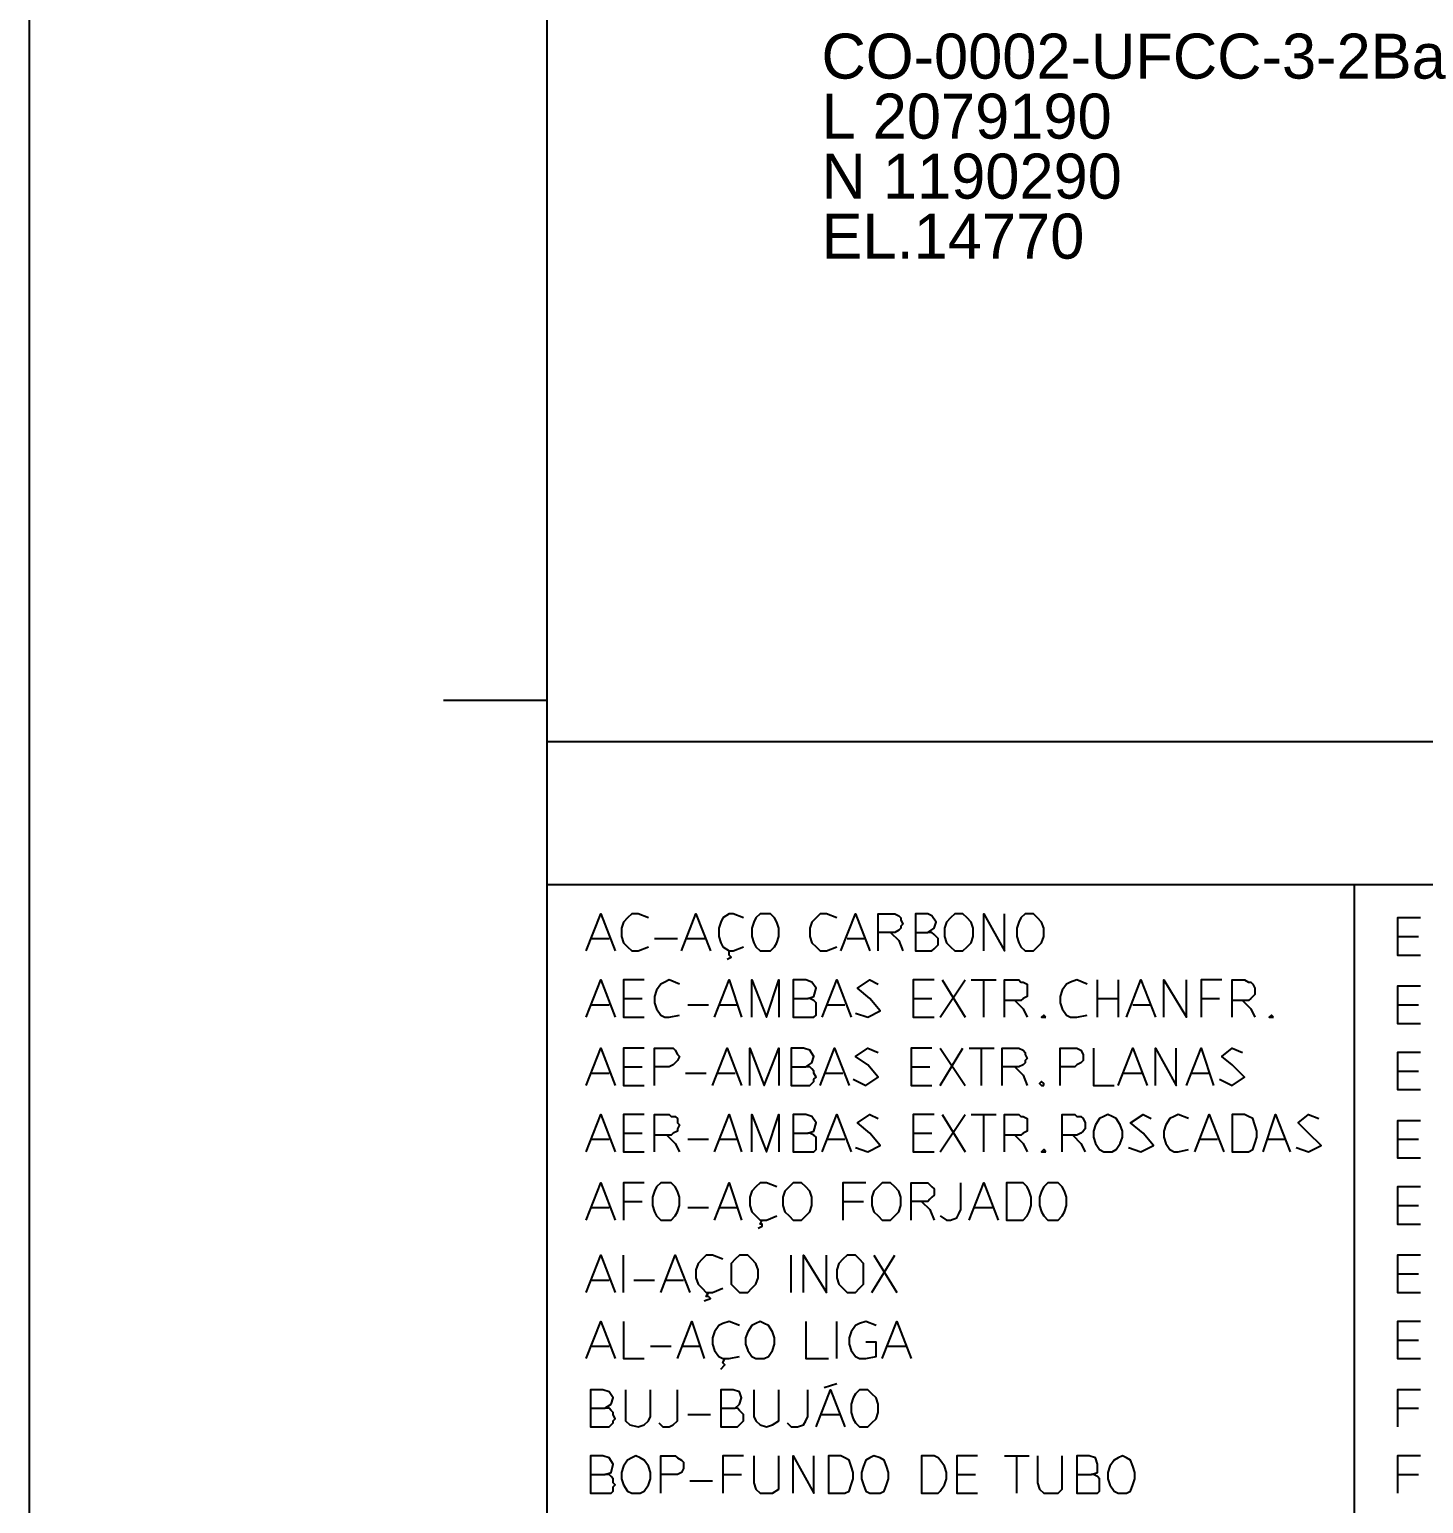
# Model space of a CAD drawing. Extents: x 0 to 597, y 0 to 422.
# Drawn here: x 0 to 67.3, y 71.1 to 142.3 of the extents above; entities that cross this region are included whole.
import ezdxf

# ---------------------------------------------------------------- set-up
doc = ezdxf.new("R2010")
doc.units = 0
doc.header["$MEASUREMENT"] = 0
doc.layers.add('GT_1', color=7, linetype='Continuous')
doc.styles.add('HTX1', font='O8116901', dxfattribs={"width": 1.02})

msp = doc.modelspace()

# ---------------------------------------------------------------- linework, layer by layer
at = {"linetype": 'Continuous'}
msp.add_lwpolyline([(0, 421.74), (597.11, 421.74), (597.11, 0), (0, 0)], close=True, dxfattribs=at)
at = {"layer": 'GT_1', "flags": 128}
for points in [[(25, 409.8), (25, 10)], [(25, 109.9), (20, 109.9)], [(453.8, 107.9), (25, 107.9)], [(328.9, 101), (25, 101)], [(64, 101), (64, 16)], [(26.9, 97.8), (27.6, 99.6), (28.3, 97.8)], [(29.9, 99.4), (29.4, 99.6), (29.1, 99.6), (28.9, 99.4), (28.7, 99.2), (28.6, 98.9), (28.6, 98.5), (28.7, 98.2), (28.9, 98), (29.1, 97.8), (29.4, 97.8), (29.9, 98)], [(31.5, 97.8), (32.2, 99.6), (32.9, 97.8)], [(34.5, 99.4), (34, 99.6), (33.8, 99.6), (33.5, 99.4), (33.4, 99.2), (33.3, 98.9), (33.3, 98.5), (33.4, 98.2), (33.5, 98), (33.8, 97.8), (34, 97.8), (34.5, 98)], [(35.7, 97.8), (35.8, 97.8), (36, 98), (36.1, 98.2), (36.2, 98.5), (36.2, 98.9), (36.1, 99.2), (36, 99.4), (35.8, 99.6), (35.6, 99.6), (35.3, 99.6), (35.1, 99.4), (35, 99.2), (34.9, 98.9), (34.9, 98.5), (35, 98.2), (35.1, 98), (35.3, 97.8), (35.6, 97.8), (35.7, 97.8)], [(39, 99.4), (38.5, 99.6), (38.2, 99.6), (38, 99.4), (37.8, 99.2), (37.7, 98.9), (37.7, 98.5), (37.8, 98.2), (38, 98), (38.2, 97.8), (38.5, 97.8), (39, 98)], [(39.2, 97.8), (39.9, 99.6), (40.6, 97.8)], [(41, 97.8), (41, 99.6), (41.7, 99.6), (41.8, 99.6), (42, 99.5), (42.1, 99.4), (42.1, 99.3), (42.2, 99.1), (42.1, 99), (42.1, 98.9), (42, 98.8), (41.8, 98.7), (41.7, 98.7), (41, 98.7)], [(42.8, 98.7), (43.4, 98.7), (43.7, 98.9), (43.8, 99.2), (43.6, 99.5), (43.4, 99.6), (42.8, 99.6), (42.8, 97.8), (43.4, 97.8), (43.6, 97.8), (43.7, 97.9), (43.8, 98), (43.9, 98.1), (43.9, 98.2), (43.9, 98.4), (43.8, 98.5), (43.7, 98.6), (43.6, 98.7), (43.4, 98.7)], [(45, 97.8), (45.1, 97.8), (45.3, 98), (45.5, 98.2), (45.6, 98.5), (45.6, 98.9), (45.5, 99.2), (45.3, 99.4), (45.1, 99.6), (44.9, 99.6), (44.7, 99.6), (44.5, 99.4), (44.3, 99.2), (44.2, 98.9), (44.2, 98.5), (44.3, 98.2), (44.5, 98), (44.7, 97.8), (44.9, 97.8), (45, 97.8)], [(46.1, 97.8), (46.1, 99.6), (47.1, 97.8), (47.1, 99.6)], [(48.4, 97.8), (48.5, 97.8), (48.7, 98), (48.9, 98.2), (49, 98.5), (49, 98.9), (48.9, 99.2), (48.7, 99.4), (48.5, 99.6), (48.3, 99.6), (48.1, 99.6), (47.9, 99.4), (47.8, 99.2), (47.7, 98.9), (47.7, 98.5), (47.8, 98.2), (47.9, 98), (48.1, 97.8), (48.3, 97.8), (48.4, 97.8)], [(67.2, 99.4), (66.1, 99.4), (66.1, 97.6), (67.2, 97.6)], [(27.1, 98.4), (28, 98.4)], [(30.2, 98.4), (31.3, 98.4)], [(31.7, 98.4), (32.7, 98.4)], [(39.5, 98.4), (40.4, 98.4)], [(41.6, 98.7), (42, 98.3), (42.2, 97.8)], [(66.1, 98.5), (67.1, 98.5)], [(33.7, 97.4), (33.9, 97.5), (33.8, 97.6), (33.8, 97.8)], [(26.9, 94.6), (27.6, 96.4), (28.3, 94.6)], [(29.7, 96.4), (28.7, 96.4), (28.7, 94.6), (29.7, 94.6)], [(31.4, 96.2), (30.9, 96.4), (30.7, 96.3), (30.5, 96.2), (30.3, 95.9), (30.2, 95.6), (30.2, 95.3), (30.3, 95), (30.5, 94.7), (30.7, 94.6), (30.9, 94.6), (31.4, 94.7)], [(33.1, 94.6), (33.8, 96.4), (34.4, 94.6)], [(34.9, 94.6), (34.9, 96.4), (35.6, 94.6), (36.2, 96.4), (36.2, 94.6)], [(36.9, 95.5), (37.6, 95.5), (37.9, 95.6), (38, 96), (37.8, 96.3), (37.5, 96.4), (36.9, 96.4), (36.9, 94.6), (37.6, 94.6), (37.7, 94.6), (37.9, 94.6), (38, 94.7), (38, 94.9), (38, 95), (38, 95.1), (38, 95.3), (37.9, 95.4), (37.7, 95.5), (37.6, 95.5)], [(38.3, 94.6), (39, 96.4), (39.7, 94.6)], [(39.9, 94.8), (40.5, 94.6), (41.1, 94.9), (40.6, 95.5), (40, 96), (40.6, 96.4), (41, 96.2)], [(43.7, 96.4), (42.7, 96.4), (42.7, 94.6), (43.7, 94.6)], [(44, 94.6), (45.2, 96.4)], [(44.1, 96.4), (45.2, 94.6)], [(45.5, 96.4), (46.7, 96.4)], [(46.1, 94.6), (46.1, 96.4)], [(47.1, 94.6), (47.1, 96.4), (47.8, 96.4), (47.9, 96.3), (48, 96.3), (48.2, 96.2), (48.2, 96), (48.2, 95.9), (48.2, 95.7), (48.2, 95.6), (48, 95.5), (47.9, 95.4), (47.8, 95.4), (47.1, 95.4)], [(51.1, 96.2), (50.6, 96.4), (50.3, 96.3), (50.1, 96.2), (49.9, 95.9), (49.8, 95.6), (49.8, 95.3), (49.9, 95), (50.1, 94.7), (50.3, 94.6), (50.6, 94.6), (51.1, 94.7)], [(51.6, 94.6), (51.6, 96.4)], [(52.6, 96.4), (52.6, 94.6)], [(53, 94.6), (53.7, 96.4), (54.4, 94.6)], [(54.8, 94.6), (54.8, 96.4), (55.9, 94.6), (55.9, 96.4)], [(57.6, 96.4), (56.6, 96.4), (56.6, 94.6)], [(58.1, 94.6), (58.1, 96.4), (58.7, 96.4), (58.9, 96.3), (59, 96.3), (59.1, 96.2), (59.2, 96), (59.2, 95.9), (59.2, 95.7), (59.1, 95.6), (59, 95.5), (58.9, 95.4), (58.7, 95.4), (58.1, 95.4)], [(28.7, 95.5), (29.6, 95.5)], [(42.7, 95.5), (43.6, 95.5)], [(51.6, 95.5), (52.6, 95.5)], [(56.6, 95.5), (57.5, 95.5)], [(67.2, 96.1), (66.1, 96.1), (66.1, 94.3), (67.2, 94.3)], [(27.1, 95.2), (28, 95.2)], [(31.8, 95.2), (32.8, 95.2)], [(33.3, 95.2), (34.2, 95.2)], [(38.5, 95.2), (39.4, 95.2)], [(47.6, 95.4), (48, 95), (48.2, 94.6)], [(53.3, 95.2), (54.2, 95.2)], [(58.6, 95.4), (59, 95), (59.2, 94.6)], [(66.1, 95.2), (67.1, 95.2)], [(49.1, 94.6), (49, 94.7), (48.9, 94.6), (49, 94.6), (49.1, 94.6)], [(60.1, 94.6), (60, 94.7), (59.9, 94.6), (60, 94.6), (60.1, 94.6)], [(26.9, 91.3), (27.6, 93.1), (28.3, 91.3)], [(29.7, 93.1), (28.7, 93.1), (28.7, 91.3), (29.7, 91.3)], [(30.2, 91.3), (30.2, 93.1), (30.9, 93.1), (31.1, 93.1), (31.2, 93), (31.3, 92.8), (31.4, 92.7), (31.3, 92.5), (31.2, 92.4), (31.1, 92.3), (30.9, 92.2), (30.2, 92.2)], [(33, 91.3), (33.7, 93.1), (34.4, 91.3)], [(34.8, 91.3), (34.8, 93.1), (35.5, 91.3), (36.2, 93.1), (36.2, 91.3)], [(36.8, 92.2), (37.5, 92.2), (37.8, 92.4), (37.9, 92.7), (37.7, 93), (37.4, 93.1), (36.8, 93.1), (36.8, 91.3), (37.5, 91.3), (37.7, 91.3), (37.8, 91.4), (37.9, 91.5), (37.9, 91.6), (38, 91.7), (37.9, 91.9), (37.9, 92), (37.8, 92.1), (37.7, 92.2), (37.5, 92.2)], [(38.2, 91.3), (38.9, 93.1), (39.6, 91.3)], [(39.8, 91.6), (40.4, 91.3), (41, 91.7), (40.5, 92.3), (39.9, 92.7), (40.5, 93.1), (41, 92.9)], [(43.6, 93.1), (42.6, 93.1), (42.6, 91.3), (43.6, 91.3)], [(44, 91.3), (45.1, 93.1)], [(44, 93.1), (45.2, 91.3)], [(45.4, 93.1), (46.6, 93.1)], [(46, 91.3), (46, 93.1)], [(47, 91.3), (47, 93.1), (47.7, 93.1), (47.8, 93.1), (48, 93), (48.1, 92.9), (48.1, 92.8), (48.2, 92.6), (48.1, 92.5), (48.1, 92.4), (48, 92.3), (47.8, 92.2), (47.7, 92.2), (47, 92.2)], [(49.8, 91.3), (49.8, 93.1), (50.5, 93.1), (50.6, 93.1), (50.8, 93), (50.9, 92.8), (50.9, 92.7), (50.9, 92.5), (50.8, 92.4), (50.6, 92.3), (50.5, 92.2), (49.8, 92.2)], [(51.4, 93.1), (51.4, 91.3), (52.4, 91.3)], [(52.6, 91.3), (53.3, 93.1), (54, 91.3)], [(54.4, 91.3), (54.4, 93.1), (55.4, 91.3), (55.4, 93.1)], [(55.9, 91.3), (56.6, 93.1), (57.2, 91.3)], [(57.5, 91.6), (58.1, 91.3), (58.7, 91.7), (58.1, 92.3), (57.6, 92.7), (58.1, 93.1), (58.6, 92.9)], [(67.2, 92.9), (66.1, 92.9), (66.1, 91.1), (67.2, 91.1)], [(27.1, 91.9), (28, 91.9)], [(28.7, 92.2), (29.6, 92.2)], [(31.7, 91.9), (32.7, 91.9)], [(33.2, 91.9), (34.1, 91.9)], [(38.4, 91.9), (39.3, 91.9)], [(42.6, 92.2), (43.5, 92.2)], [(47.6, 92.2), (48, 91.8), (48.2, 91.3)], [(52.8, 91.9), (53.8, 91.9)], [(56.1, 91.9), (57, 91.9)], [(66.1, 92), (67.1, 92)], [(49, 91.3), (49, 91.4), (48.9, 91.5), (48.8, 91.4), (48.9, 91.3), (49, 91.3)], [(26.9, 88.1), (27.6, 89.9), (28.3, 88.1)], [(29.7, 89.9), (28.7, 89.9), (28.7, 88.1), (29.7, 88.1)], [(30.2, 88.1), (30.2, 89.9), (30.9, 89.9), (31, 89.8), (31.2, 89.8), (31.3, 89.7), (31.3, 89.5), (31.4, 89.4), (31.3, 89.2), (31.3, 89.1), (31.1, 89), (31, 88.9), (30.9, 88.9), (30.2, 88.9)], [(33.1, 88.1), (33.8, 89.9), (34.4, 88.1)], [(34.9, 88.1), (34.9, 89.9), (35.6, 88.1), (36.2, 89.9), (36.2, 88.1)], [(36.9, 89), (37.6, 89), (37.9, 89.1), (38, 89.5), (37.8, 89.8), (37.5, 89.9), (36.9, 89.9), (36.9, 88.1), (37.6, 88.1), (37.7, 88.1), (37.9, 88.1), (38, 88.2), (38, 88.4), (38, 88.5), (38, 88.6), (38, 88.8), (37.9, 88.9), (37.7, 89), (37.6, 89)], [(38.3, 88.1), (39, 89.9), (39.7, 88.1)], [(39.9, 88.3), (40.5, 88.1), (41.1, 88.4), (40.6, 89), (40, 89.5), (40.6, 89.9), (41, 89.7)], [(43.7, 89.9), (42.7, 89.9), (42.7, 88.1), (43.7, 88.1)], [(44, 88.1), (45.2, 89.9)], [(44.1, 89.9), (45.2, 88.1)], [(45.5, 89.9), (46.7, 89.9)], [(46.1, 88.1), (46.1, 89.9)], [(47.1, 88.1), (47.1, 89.9), (47.8, 89.9), (47.9, 89.8), (48, 89.8), (48.2, 89.7), (48.2, 89.5), (48.2, 89.4), (48.2, 89.2), (48.2, 89.1), (48, 89), (47.9, 88.9), (47.8, 88.9), (47.1, 88.9)], [(49.9, 88.1), (49.9, 89.9), (50.5, 89.9), (50.6, 89.8), (50.8, 89.8), (50.9, 89.7), (51, 89.5), (51, 89.4), (51, 89.2), (50.9, 89.1), (50.8, 89), (50.6, 88.9), (50.5, 88.9), (49.9, 88.9)], [(52.2, 88.1), (52.3, 88.1), (52.5, 88.2), (52.7, 88.5), (52.8, 88.8), (52.8, 89.1), (52.7, 89.4), (52.5, 89.7), (52.3, 89.8), (52.1, 89.9), (51.9, 89.8), (51.7, 89.7), (51.5, 89.4), (51.4, 89.1), (51.4, 88.8), (51.5, 88.5), (51.7, 88.2), (51.9, 88.1), (52.1, 88.1), (52.2, 88.1)], [(53.1, 88.3), (53.7, 88.1), (54.3, 88.4), (53.8, 89), (53.2, 89.5), (53.8, 89.9), (54.2, 89.7)], [(56, 89.7), (55.5, 89.9), (55.3, 89.8), (55.1, 89.7), (54.9, 89.4), (54.8, 89.1), (54.8, 88.8), (54.9, 88.5), (55.1, 88.2), (55.3, 88.1), (55.5, 88.1), (56, 88.2)], [(56.3, 88.1), (57, 89.9), (57.7, 88.1)], [(58.8, 88.1), (58.9, 88.1), (59.1, 88.2), (59.2, 88.5), (59.3, 88.8), (59.3, 89.1), (59.2, 89.4), (59.1, 89.7), (58.9, 89.8), (58.7, 89.9), (58.1, 89.9), (58.1, 88.1), (58.7, 88.1), (58.8, 88.1)], [(59.6, 88.1), (60.2, 89.9), (60.9, 88.1)], [(61.2, 88.3), (61.8, 88.1), (62.4, 88.4), (61.8, 89), (61.3, 89.5), (61.8, 89.9), (62.3, 89.7)], [(67.2, 89.6), (66.1, 89.6), (66.1, 87.8), (67.2, 87.8)], [(27.1, 88.7), (28, 88.7)], [(28.7, 89), (29.6, 89)], [(30.8, 88.9), (31.2, 88.5), (31.4, 88.1)], [(31.8, 88.7), (32.8, 88.7)], [(33.3, 88.7), (34.2, 88.7)], [(38.5, 88.7), (39.4, 88.7)], [(42.7, 89), (43.6, 89)], [(47.6, 88.9), (48, 88.5), (48.2, 88.1)], [(50.4, 88.9), (50.8, 88.5), (51, 88.1)], [(56.5, 88.7), (57.4, 88.7)], [(59.8, 88.7), (60.7, 88.7)], [(66.1, 88.7), (67.1, 88.7)], [(49.1, 88.1), (49, 88.2), (48.9, 88.1), (49, 88.1), (49.1, 88.1)], [(26.9, 84.8), (27.6, 86.6), (28.3, 84.8)], [(29.7, 86.6), (28.7, 86.6), (28.7, 84.8)], [(30.9, 84.8), (31, 84.8), (31.2, 85), (31.3, 85.2), (31.4, 85.5), (31.4, 85.9), (31.3, 86.2), (31.2, 86.4), (31, 86.6), (30.7, 86.6), (30.5, 86.6), (30.3, 86.4), (30.2, 86.2), (30.1, 85.9), (30.1, 85.5), (30.2, 85.2), (30.3, 85), (30.5, 84.8), (30.7, 84.8), (30.9, 84.8)], [(33.1, 84.8), (33.8, 86.6), (34.4, 84.8)], [(36.1, 86.4), (35.6, 86.6), (35.3, 86.6), (35.1, 86.4), (34.9, 86.2), (34.8, 85.9), (34.8, 85.5), (34.9, 85.2), (35.1, 85), (35.3, 84.8), (35.6, 84.8), (36.1, 85)], [(37.2, 84.8), (37.3, 84.8), (37.5, 85), (37.7, 85.2), (37.8, 85.5), (37.8, 85.9), (37.7, 86.2), (37.5, 86.4), (37.3, 86.6), (37.1, 86.6), (36.9, 86.6), (36.7, 86.4), (36.5, 86.2), (36.4, 85.9), (36.4, 85.5), (36.5, 85.2), (36.7, 85), (36.9, 84.8), (37.1, 84.8), (37.2, 84.8)], [(40.4, 86.6), (39.3, 86.6), (39.3, 84.8)], [(41.5, 84.8), (41.6, 84.8), (41.8, 85), (42, 85.2), (42.1, 85.5), (42.1, 85.9), (42, 86.2), (41.8, 86.4), (41.6, 86.6), (41.4, 86.6), (41.2, 86.6), (41, 86.4), (40.8, 86.2), (40.7, 85.9), (40.7, 85.5), (40.8, 85.2), (41, 85), (41.2, 84.8), (41.4, 84.8), (41.5, 84.8)], [(42.6, 84.8), (42.6, 86.6), (43.2, 86.6), (43.4, 86.6), (43.5, 86.5), (43.6, 86.4), (43.7, 86.3), (43.7, 86.1), (43.7, 86), (43.6, 85.9), (43.5, 85.8), (43.4, 85.7), (43.2, 85.7), (42.6, 85.7)], [(44, 85), (44.3, 84.8), (44.5, 84.8), (44.8, 84.9), (44.9, 85.1), (45, 85.3), (45, 86.6)], [(45.4, 84.8), (46.1, 86.6), (46.8, 84.8)], [(47.9, 84.8), (48, 84.8), (48.2, 85), (48.3, 85.2), (48.4, 85.5), (48.4, 85.9), (48.3, 86.2), (48.2, 86.4), (48, 86.6), (47.8, 86.6), (47.2, 86.6), (47.2, 84.8), (47.8, 84.8), (47.9, 84.8)], [(49.6, 84.8), (49.7, 84.8), (49.9, 85), (50, 85.2), (50.1, 85.5), (50.1, 85.9), (50, 86.2), (49.9, 86.4), (49.7, 86.6), (49.5, 86.6), (49.2, 86.6), (49, 86.4), (48.9, 86.2), (48.8, 85.9), (48.8, 85.5), (48.9, 85.2), (49, 85), (49.2, 84.8), (49.5, 84.8), (49.6, 84.8)], [(67.2, 86.4), (66.1, 86.4), (66.1, 84.6), (67.2, 84.6)], [(28.7, 85.7), (29.6, 85.7)], [(39.3, 85.7), (40.3, 85.7)], [(43.1, 85.7), (43.5, 85.3), (43.7, 84.8)], [(66.1, 85.5), (67.1, 85.5)], [(27.1, 85.4), (28, 85.4)], [(31.8, 85.4), (32.8, 85.4)], [(33.3, 85.4), (34.2, 85.4)], [(35.2, 84.4), (35.4, 84.5), (35.4, 84.6), (35.3, 84.6), (35.4, 84.8)], [(45.6, 85.4), (46.6, 85.4)], [(26.9, 81.3), (27.6, 83.1), (28.3, 81.3)], [(28.7, 81.3), (28.7, 83.1)], [(30.5, 81.3), (31.2, 83.1), (31.9, 81.3)], [(33.5, 82.9), (33, 83.1), (32.7, 83.1), (32.5, 82.9), (32.3, 82.7), (32.2, 82.4), (32.2, 82), (32.3, 81.7), (32.5, 81.5), (32.7, 81.3), (33, 81.3), (33.5, 81.5)], [(34.6, 81.3), (34.7, 81.3), (34.9, 81.5), (35.1, 81.7), (35.2, 82), (35.2, 82.4), (35.1, 82.7), (34.9, 82.9), (34.7, 83.1), (34.5, 83.1), (34.3, 83.1), (34.1, 82.9), (33.9, 82.7), (33.9, 82.4), (33.9, 82), (33.9, 81.7), (34.1, 81.5), (34.3, 81.3), (34.5, 81.3), (34.6, 81.3)], [(36.8, 81.3), (36.8, 83.1)], [(37.4, 81.3), (37.4, 83.1), (38.5, 81.3), (38.5, 83.1)], [(39.8, 81.3), (39.9, 81.3), (40.1, 81.5), (40.3, 81.7), (40.3, 82), (40.3, 82.4), (40.3, 82.7), (40.1, 82.9), (39.9, 83.1), (39.7, 83.1), (39.5, 83.1), (39.3, 82.9), (39.1, 82.7), (39, 82.4), (39, 82), (39.1, 81.7), (39.3, 81.5), (39.5, 81.3), (39.7, 81.3), (39.8, 81.3)], [(40.7, 81.3), (41.8, 83.1)], [(40.8, 83.1), (41.9, 81.3)], [(67.2, 83.1), (66.1, 83.1), (66.1, 81.3), (67.2, 81.3)], [(66.1, 82.2), (67.1, 82.2)], [(27.1, 81.9), (28, 81.9)], [(29.2, 81.9), (30.2, 81.9)], [(30.7, 81.9), (31.6, 81.9)], [(32.6, 80.9), (32.9, 81), (32.8, 81.1), (32.7, 81.1), (32.8, 81.3)], [(26.9, 78.1), (27.6, 79.9), (28.3, 78.1)], [(28.7, 79.9), (28.7, 78.1), (29.7, 78.1)], [(31.3, 78.1), (32, 79.9), (32.6, 78.1)], [(34.3, 79.7), (33.8, 79.9), (33.5, 79.8), (33.3, 79.7), (33.1, 79.4), (33, 79.1), (33, 78.8), (33.1, 78.5), (33.3, 78.2), (33.5, 78.1), (33.8, 78.1), (34.3, 78.2)], [(35.4, 78.1), (35.5, 78.1), (35.7, 78.2), (35.9, 78.5), (36, 78.8), (36, 79.1), (35.9, 79.4), (35.7, 79.7), (35.5, 79.8), (35.3, 79.9), (35.1, 79.8), (34.9, 79.7), (34.7, 79.4), (34.6, 79.1), (34.6, 78.8), (34.7, 78.5), (34.9, 78.2), (35.1, 78.1), (35.3, 78.1), (35.4, 78.1)], [(37.5, 79.9), (37.5, 78.1), (38.6, 78.1)], [(39, 78.1), (39, 79.9)], [(40.9, 79.7), (40.4, 79.9), (40.1, 79.8), (39.9, 79.7), (39.7, 79.4), (39.6, 79.1), (39.6, 78.8), (39.7, 78.5), (39.9, 78.2), (40.1, 78.1), (40.4, 78.1), (40.9, 78.2), (40.9, 78.9), (40.4, 78.9)], [(41.2, 78.1), (41.9, 79.9), (42.6, 78.1)], [(67.2, 79.9), (66.1, 79.9), (66.1, 78.1), (67.2, 78.1)], [(27.1, 78.7), (28, 78.7)], [(30, 78.7), (31, 78.7)], [(31.5, 78.7), (32.4, 78.7)], [(41.4, 78.7), (42.4, 78.7)], [(66.1, 79), (67.1, 79)], [(33.4, 77.6), (33.6, 77.8), (33.5, 77.9), (33.6, 78.1)], [(27.1, 75.7), (27.8, 75.7), (28.1, 75.9), (28.2, 76.2), (28, 76.5), (27.7, 76.6), (27.1, 76.6), (27.1, 74.8), (27.8, 74.8), (28, 74.8), (28.1, 74.9), (28.2, 75), (28.2, 75.1), (28.3, 75.2), (28.2, 75.4), (28.2, 75.5), (28.1, 75.6), (28, 75.7), (27.8, 75.7)], [(28.8, 76.6), (28.8, 75.3), (28.8, 75.1), (29, 74.9), (29.4, 74.8), (29.7, 74.9), (29.9, 75.1), (30, 75.3), (30, 76.6)], [(30.4, 75), (30.6, 74.8), (30.9, 74.8), (31.1, 74.9), (31.3, 75.1), (31.3, 75.3), (31.3, 76.6)], [(33.4, 75.7), (34.1, 75.7), (34.3, 75.9), (34.4, 76.2), (34.3, 76.5), (34, 76.6), (33.4, 76.6), (33.4, 74.8), (34.1, 74.8), (34.2, 74.8), (34.3, 74.9), (34.4, 75), (34.5, 75.1), (34.5, 75.2), (34.5, 75.4), (34.4, 75.5), (34.3, 75.6), (34.2, 75.7), (34.1, 75.7)], [(35, 76.6), (35, 75.3), (35.1, 75.1), (35.3, 74.9), (35.6, 74.8), (35.9, 74.9), (36.2, 75.1), (36.2, 75.3), (36.2, 76.6)], [(36.6, 75), (36.8, 74.8), (37.1, 74.8), (37.4, 74.9), (37.5, 75.1), (37.6, 75.3), (37.6, 76.6)], [(38, 74.8), (38.7, 76.6), (39.4, 74.8)], [(38.4, 76.7), (38.7, 76.8), (39, 76.9)], [(40.4, 74.8), (40.5, 74.8), (40.7, 75), (40.9, 75.2), (41, 75.5), (41, 75.9), (40.9, 76.2), (40.7, 76.4), (40.5, 76.6), (40.3, 76.6), (40.1, 76.6), (39.9, 76.4), (39.8, 76.2), (39.7, 75.9), (39.7, 75.5), (39.8, 75.2), (39.9, 75), (40.1, 74.8), (40.3, 74.8), (40.4, 74.8)], [(67.2, 76.6), (66.1, 76.6), (66.1, 74.8)], [(66.1, 75.7), (67.1, 75.7)], [(31.8, 75.4), (32.9, 75.4)], [(38.2, 75.4), (39.2, 75.4)], [(27.1, 72.5), (27.8, 72.5), (28.1, 72.6), (28.2, 73), (28, 73.3), (27.7, 73.4), (27.1, 73.4), (27.1, 71.6), (27.8, 71.6), (28, 71.6), (28.1, 71.6), (28.2, 71.7), (28.2, 71.9), (28.3, 72), (28.2, 72.1), (28.2, 72.3), (28.1, 72.4), (28, 72.5), (27.8, 72.5)], [(29.4, 71.6), (29.5, 71.6), (29.7, 71.7), (29.9, 72), (30, 72.3), (30, 72.6), (29.9, 72.9), (29.7, 73.2), (29.5, 73.3), (29.3, 73.4), (29.1, 73.3), (28.9, 73.2), (28.7, 72.9), (28.6, 72.6), (28.6, 72.3), (28.7, 72), (28.9, 71.7), (29.1, 71.6), (29.3, 71.6), (29.4, 71.6)], [(30.5, 71.6), (30.5, 73.4), (31.2, 73.4), (31.3, 73.3), (31.5, 73.2), (31.6, 73.1), (31.6, 72.9), (31.6, 72.8), (31.5, 72.6), (31.3, 72.5), (31.2, 72.5), (30.5, 72.5)], [(34.5, 73.4), (33.5, 73.4), (33.5, 71.6)], [(35, 73.4), (35, 72.1), (35.1, 71.8), (35.3, 71.6), (35.6, 71.6), (35.9, 71.6), (36.2, 71.8), (36.2, 72.1), (36.2, 73.4)], [(36.9, 71.6), (36.9, 73.4), (37.9, 71.6), (37.9, 73.4)], [(39.3, 71.6), (39.4, 71.6), (39.6, 71.7), (39.7, 72), (39.8, 72.3), (39.8, 72.6), (39.7, 72.9), (39.6, 73.2), (39.4, 73.3), (39.2, 73.4), (38.6, 73.4), (38.6, 71.6), (39.2, 71.6), (39.3, 71.6)], [(41, 71.6), (41.1, 71.6), (41.3, 71.7), (41.4, 72), (41.5, 72.3), (41.5, 72.6), (41.4, 72.9), (41.3, 73.2), (41.1, 73.3), (40.8, 73.4), (40.6, 73.3), (40.4, 73.2), (40.3, 72.9), (40.2, 72.6), (40.2, 72.3), (40.3, 72), (40.4, 71.7), (40.6, 71.6), (40.8, 71.6), (41, 71.6)], [(43.8, 71.6), (43.9, 71.6), (44, 71.7), (44.2, 72), (44.3, 72.3), (44.3, 72.6), (44.2, 72.9), (44, 73.2), (43.9, 73.3), (43.7, 73.4), (43.1, 73.4), (43.1, 71.6), (43.7, 71.6), (43.8, 71.6)], [(45.8, 73.4), (44.8, 73.4), (44.8, 71.6), (45.8, 71.6)], [(47.1, 73.4), (48.3, 73.4)], [(47.7, 71.6), (47.7, 73.4)], [(48.7, 73.4), (48.7, 72.1), (48.8, 71.8), (49, 71.6), (49.3, 71.6), (49.7, 71.6), (49.9, 71.8), (49.9, 72.1), (49.9, 73.4)], [(50.6, 72.5), (51.3, 72.5), (51.6, 72.6), (51.6, 73), (51.5, 73.3), (51.2, 73.4), (50.6, 73.4), (50.6, 71.6), (51.3, 71.6), (51.4, 71.6), (51.6, 71.6), (51.7, 71.7), (51.7, 71.9), (51.7, 72), (51.7, 72.1), (51.7, 72.3), (51.6, 72.4), (51.4, 72.5), (51.3, 72.5)], [(52.9, 71.6), (53, 71.6), (53.2, 71.7), (53.3, 72), (53.4, 72.3), (53.4, 72.6), (53.3, 72.9), (53.2, 73.2), (53, 73.3), (52.8, 73.4), (52.6, 73.3), (52.4, 73.2), (52.2, 72.9), (52.1, 72.6), (52.1, 72.3), (52.2, 72), (52.4, 71.7), (52.6, 71.6), (52.8, 71.6), (52.9, 71.6)], [(67.2, 73.4), (66.1, 73.4), (66.1, 71.6)], [(31.9, 72.2), (33, 72.2)], [(33.5, 72.5), (34.4, 72.5)], [(44.8, 72.5), (45.7, 72.5)], [(66.1, 72.5), (67.1, 72.5)]]:
    msp.add_lwpolyline(points, dxfattribs=at)

# ---------------------------------------------------------------- texts
at = {"layer": 'GT_1', "style": 'HTX1', "width": 1.02}
for s, height, p in [('CO-0002-UFCC-3-2Ba', 2.17437, (38.265, 139.953)), ('L 2079190', 2.1744, (38.265, 137.054)), ('N 1190290', 2.1744, (38.265, 134.155)), ('EL.14770', 2.1744, (38.265, 131.255))]:
    msp.add_text(s, height=height, dxfattribs=at).set_placement(p)

doc.saveas('drawing.dxf')
